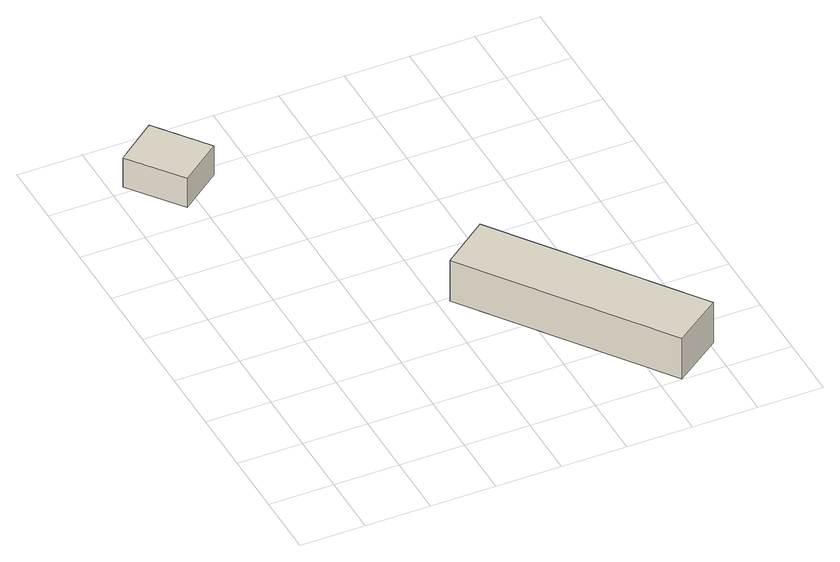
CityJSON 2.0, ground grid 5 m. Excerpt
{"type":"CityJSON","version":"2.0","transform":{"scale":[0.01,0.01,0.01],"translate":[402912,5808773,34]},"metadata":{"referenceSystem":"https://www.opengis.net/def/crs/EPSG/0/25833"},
"CityObjects":{
"building1":{"type":"Building","attributes":{"Gemeindeschluessel":"11000009","BezugspunktDach":"2200","function":"31001_2000","measuredHeight":2.59,"storeysAboveGround":1},"address":[{"country":"Germany","locality":"Berlin","thoroughfareNumber":"995","thoroughfareName":"Walchenseestraße"}],"geometry":[{"type":"Solid","lod":"1","boundaries":[[[[0,1,2,3]],[[4,5,6,7]],[[4,7,3,2]],[[5,4,2,1]],[[6,5,1,0]],[[7,6,0,3]]]]}]},
"building2":{"type":"Building","attributes":{"Gemeindeschluessel":"11000009","BezugspunktDach":"2200","function":"31001_3212","measuredHeight":3.8,"storeysAboveGround":1},"address":[{"country":"Germany","locality":"Berlin","thoroughfareNumber":"998","thoroughfareName":"Walchenseestraße"}],"geometry":[{"type":"Solid","lod":"1","boundaries":[[[[8,9,10,11]],[[12,13,14,15]],[[12,15,11,10]],[[13,12,10,9]],[[14,13,9,8]],[[15,14,8,11]]]]}]}
},
"vertices":[
[391,3146,308],[710,3388,308],[407,3786,308],[89,3543,308],[407,3786,49],[710,3388,49],[391,3146,49],[89,3543,49],
[2663,4,388],[3027,265,388],[1949,1734,388],[1592,1466,388],[1949,1734,28],[3027,265,28],[2663,4,28],[1592,1466,28]
]}
